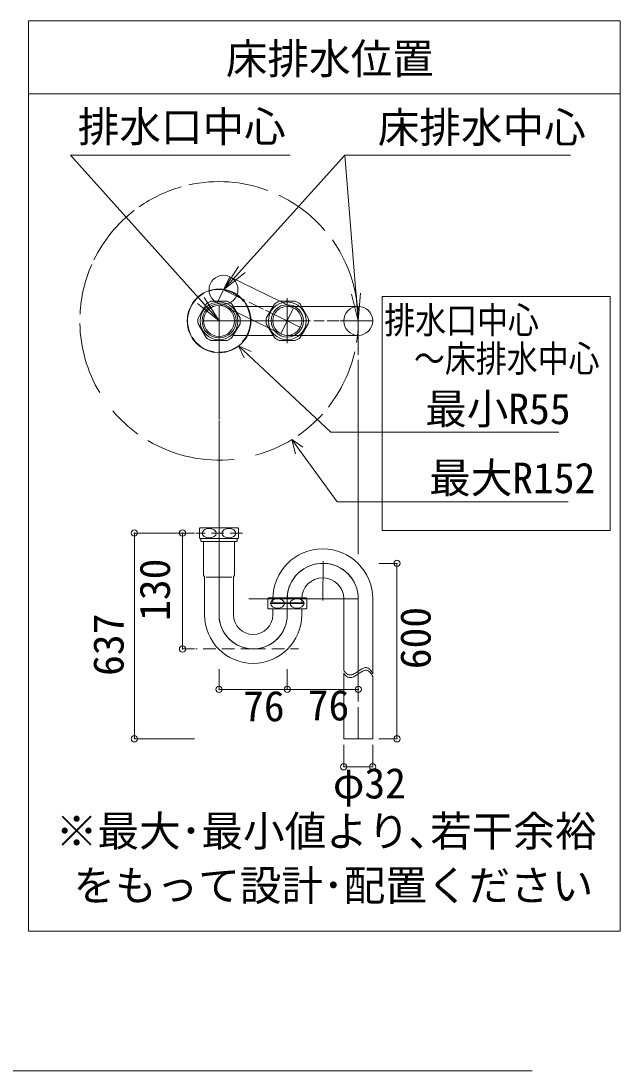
# Model space of a CAD drawing. Units: millimetres at full size, sheet at 1:7; details may follow other scales. Extents: x -1403 to 1462, y -962 to 946.
# Drawn here: x 1059 to 1462, y -962 to -255 of the extents above; entities that cross this region are included whole.
import ezdxf
from ezdxf.enums import TextEntityAlignment as Align

# ---------------------------------------------------------------- set-up
doc = ezdxf.new("R2010")
doc.units = ezdxf.units.MM
doc.header["$LTSCALE"] = 7
doc.header["$PDMODE"] = 32
doc.header["$PDSIZE"] = 4.2
doc.linetypes.add('DASHED1', pattern=[1.8, 1.2, -0.6])
doc.layers.add('F-0', color=7, linetype='Continuous', lineweight=15)
doc.styles.add('ＭＳ ゴシック', font='')
doc.styles.get('ＭＳ ゴシック').set_extended_font_data('MS Gothic')

msp = doc.modelspace()

# ---------------------------------------------------------------- linework, layer by layer
at = {"layer": 'F-0', "lineweight": 18}
for p, q in [((1063.96, -255.349), (1063.96, -867.849)), ((1462.085, -255.349), (1063.96, -255.349)), ((1462.085, -867.849), (1462.085, -255.349)), ((1063.96, -867.849), (1462.085, -867.849))]:
    msp.add_line(p, q, dxfattribs=at)
at = {"layer": 'F-0'}
for p, q in [((1063.96, -304.349), (1462.085, -304.349)), ((1092.174, -345.541), (1239.96, -345.541)), ((1192.138, -457.136), (1092.174, -345.541)), ((1195.143, -436.179), (1276.843, -345.541)), ((1276.843, -345.541), (1428.671, -345.541)), ((1276.843, -345.541), (1316.644, -345.541)), ((1285.851, -457.136), (1276.843, -345.541)), ((1195.143, -436.179), (1205.171, -420.48)), ((1195.143, -436.179), (1207.445, -422.53)), ((1199.415, -427.427), (1190.871, -444.93)), ((1195.143, -436.179), (1209.72, -424.581)), ((1199.415, -427.427), (1242.348, -448.384)), ((1209.426, -443.151), (1195.143, -436.179)), ((1192.138, -457.136), (1179.878, -443.449)), ((1192.138, -457.136), (1182.159, -441.406)), ((1197.558, -443.967), (1186.718, -443.967)), ((1221.814, -449.198), (1212.396, -444.601)), ((1243.496, -443.967), (1232.655, -443.967)), ((1238.076, -472.207), (1238.076, -441.796)), ((1238.076, -469.233), (1238.076, -445.039)), ((1285.851, -457.136), (1281.32, -439.067)), ((1285.851, -457.136), (1284.372, -438.821)), ((1285.851, -457.136), (1287.425, -438.574)), ((1301.871, -440.651), (1301.871, -598.242)), ((1301.871, -440.651), (1455.415, -440.651)), ((1455.415, -440.651), (1455.415, -598.242)), ((1192.138, -457.136), (1177.597, -445.493)), ((1183.444, -445.858), (1178.024, -455.246)), ((1192.138, -446.723), (1192.138, -472.207)), ((1192.138, -446.727), (1192.138, -467.548)), ((1206.253, -455.246), (1200.832, -445.858)), ((1228.492, -447.397), (1201.721, -447.397)), ((1247.088, -461.535), (1223.495, -450.019)), ((1229.381, -445.858), (1223.961, -455.246)), ((1242.348, -448.384), (1233.804, -465.888)), ((1238.076, -447.397), (1285.851, -447.397)), ((1252.19, -455.246), (1246.77, -445.858)), ((1285.851, -466.875), (1285.851, -447.397)), ((1178.024, -459.026), (1183.444, -468.414)), ((1192.138, -457.136), (1181.552, -457.136)), ((1181.726, -457.136), (1215.107, -457.136)), ((1192.138, -457.136), (1253.68, -457.136)), ((1200.832, -468.414), (1206.253, -459.026)), ((1215.107, -457.136), (1253.772, -457.136)), ((1223.961, -459.026), (1229.381, -468.414)), ((1246.77, -468.414), (1252.19, -459.026)), ((1255.94, -457.136), (1262.962, -457.136)), ((1264.979, -457.136), (1272.727, -457.136)), ((1273.534, -457.136), (1295.589, -457.136)), ((1273.534, -457.136), (1295.589, -457.136)), ((1285.851, -457.136), (1285.851, -480.011)), ((1186.718, -470.305), (1197.558, -470.305)), ((1192.138, -467.548), (1192.138, -485.166)), ((1192.138, -523.421), (1192.138, -472.207)), ((1201.721, -466.875), (1228.492, -466.875)), ((1232.655, -470.305), (1243.496, -470.305)), ((1285.851, -466.875), (1238.076, -466.875)), ((1205.151, -473.825), (1209.054, -481.951)), ((1205.151, -473.825), (1213.866, -477.813)), ((1205.151, -473.825), (1267.423, -532.065)), ((1285.851, -483.337), (1285.851, -507.274)), ((1285.851, -484.931), (1285.851, -508.914)), ((1192.138, -495.792), (1192.138, -522.571)), ((1285.851, -508.299), (1285.851, -554.01)), ((1285.851, -512.603), (1285.851, -554.83)), ((1192.138, -532.772), (1192.138, -565.926)), ((1241.234, -536.959), (1243.512, -546.514)), ((1241.234, -536.959), (1248.637, -542.005)), ((1241.234, -536.959), (1271.645, -578.865)), ((1273.753, -532.065), (1267.423, -532.065)), ((1420.802, -532.065), (1273.753, -532.065)), ((1285.851, -554.625), (1285.851, -565.284)), ((1285.851, -559.954), (1285.851, -590.497)), ((1192.138, -570.601), (1192.138, -655.633)), ((1285.851, -571.212), (1285.851, -612.332)), ((1427.214, -578.865), (1271.645, -578.865)), ((1178.969, -596.838), (1178.969, -603.166)), ((1179.416, -596.327), (1204.86, -596.327)), ((1205.307, -603.166), (1205.307, -596.838)), ((1285.851, -598.286), (1285.851, -614.143)), ((1301.871, -598.242), (1455.415, -598.242)), ((1204.847, -603.677), (1179.416, -603.677)), ((1179.416, -603.677), (1179.429, -603.677)), ((1179.416, -603.677), (1179.429, -603.677)), ((1179.888, -603.677), (1179.888, -605.127)), ((1181.726, -605.617), (1181.726, -615.597)), ((1203.898, -605.617), (1192.138, -605.617)), ((1202.551, -615.597), (1202.551, -605.617)), ((1204.388, -605.127), (1203.898, -605.617)), ((1204.388, -605.127), (1204.388, -603.677)), ((1204.847, -603.677), (1204.86, -603.677)), ((1181.726, -615.597), (1181.726, -628.115)), ((1192.138, -654.882), (1192.138, -618.721)), ((1202.551, -628.115), (1202.551, -615.597)), ((1262.289, -618.936), (1261.952, -645.212)), ((1182.317, -629.403), (1181.857, -628.605)), ((1202.419, -628.605), (1201.959, -629.403)), ((1182.399, -629.709), (1182.399, -639.978)), ((1183.435, -629.545), (1192.138, -629.545)), ((1192.138, -629.545), (1200.841, -629.545)), ((1201.877, -654.882), (1201.877, -629.709)), ((1182.399, -639.978), (1182.399, -654.882)), ((1285.863, -644.164), (1212.176, -644.164)), ((1224.907, -644.062), (1224.907, -650.39)), ((1225.354, -643.551), (1250.798, -643.551)), ((1227.204, -647.226), (1227.204, -646.859)), ((1227.204, -646.859), (1238.076, -646.859)), ((1227.724, -647.226), (1227.204, -647.226)), ((1248.947, -647.226), (1227.724, -647.226)), ((1228.337, -644.164), (1228.337, -646.246)), ((1238.076, -654.833), (1238.076, -644.164)), ((1238.076, -646.859), (1248.947, -646.859)), ((1238.088, -654.882), (1238.088, -643.082)), ((1247.814, -646.246), (1247.814, -644.164)), ((1248.947, -647.226), (1248.947, -646.859)), ((1251.244, -650.39), (1251.244, -644.062)), ((1276.112, -644.164), (1276.112, -692.425)), ((1285.851, -644.164), (1285.851, -677.653)), ((1285.851, -644.164), (1285.851, -671.162)), ((1295.589, -694.56), (1295.589, -644.164)), ((1250.785, -650.901), (1225.354, -650.901)), ((1225.354, -650.901), (1225.366, -650.901)), ((1228.337, -651.171), (1228.337, -654.882)), ((1247.814, -654.882), (1247.814, -651.171)), ((1285.851, -677.14), (1285.851, -713.354)), ((1276.112, -694.263), (1276.112, -718.339)), ((1276.112, -718.339), (1276.112, -738.362)), ((1285.851, -717.112), (1285.851, -738.362)), ((-1402.92, -961.889), (1402.848, -961.889))]:
    msp.add_line(p, q, dxfattribs=at)
at = {"layer": 'F-0', "color": 4, "lineweight": 9}
for p, q in [((1135.117, -599.883), (1135.117, -738.362)), ((1135.117, -599.883), (1175.562, -599.883)), ((1167.534, -599.883), (1167.534, -677.851)), ((1167.534, -599.883), (1175.562, -599.883)), ((1311.906, -620.291), (1299.777, -620.291)), ((1311.906, -620.291), (1311.906, -738.362)), ((1167.534, -677.851), (1175.562, -677.851)), ((1192.138, -705.134), (1192.138, -691.4)), ((1238.088, -705.134), (1238.088, -691.4)), ((1285.851, -705.134), (1285.851, -691.4)), ((1192.138, -705.134), (1238.088, -705.134)), ((1238.088, -705.134), (1285.851, -705.134)), ((1135.117, -738.362), (1175.562, -738.362)), ((1311.906, -738.362), (1299.777, -738.362)), ((1276.112, -757.21), (1276.112, -742.333)), ((1295.589, -757.21), (1295.589, -742.333)), ((1276.112, -757.21), (1295.589, -757.21))]:
    msp.add_line(p, q, dxfattribs=at)
at = {"layer": 'F-0', "color": 4, "linetype": 'DASHED1', "lineweight": 9}
for p, q in [((1172.862, -599.883), (1172.772, -599.883)), ((1207.97, -599.883), (1176.56, -599.883)), ((1215.107, -677.851), (1176.565, -677.851)), ((1215.107, -677.851), (1245.673, -677.851))]:
    msp.add_line(p, q, dxfattribs=at)
at = {"layer": 'F-0'}
for points in [[(1242.348, -448.384), (1233.804, -465.888), (1190.871, -444.93)], [(1192.138, -618.55), (1192.138, -568.051), (1192.138, -524.271)], [(1192.138, -605.617), (1180.378, -605.617), (1179.888, -605.127)], [(1276.112, -738.362), (1295.589, -738.362), (1295.589, -696.397)]]:
    msp.add_lwpolyline(points, dxfattribs=at)
for centre, radius in [((1195.143, -436.179), 9.739), ((1192.138, -457.136), 21.438), ((1192.138, -457.136), 12.722), ((1238.076, -457.136), 12.722), ((1192.138, -457.136), 11.433), ((1238.076, -457.136), 10.872), ((1238.076, -457.136), 10.872), ((1285.851, -457.136), 9.739)]:
    msp.add_circle(centre, radius, dxfattribs=at)
at = {"layer": 'F-0', "lineweight": 18}
for centre, radius in [((1192.138, -457.136), 10.412), ((1238.076, -457.136), 9.739)]:
    msp.add_circle(centre, radius, dxfattribs=at)
at = {"layer": 'F-0'}
for centre, radius, start, end in [((1192.138, -457.136), 93.713, 105.78741, 125.02387), ((1192.138, -457.136), 93.713, 69.55176, 102.48458), ((1192.138, -457.136), 93.713, 40.45346, 64.61694), ((1192.138, -457.136), 93.713, 127.52212, 153.93512), ((1192.138, -457.136), 93.713, 351.07633, 35.51055), ((1192.138, -457.136), 93.713, 156.12741, 177.22121), ((1192.138, -457.136), 21.163, 38.01873, 108.88428), ((1192.138, -457.136), 21.163, 119.87082, 203.47911), ((1192.138, -457.136), 14.241, 112.37215, 127.62785), ((1192.138, -457.136), 14.241, 52.37215, 67.62785), ((1238.076, -457.136), 14.241, 112.37215, 127.62785), ((1238.076, -457.136), 14.241, 52.37215, 67.62785), ((1192.138, -457.136), 21.163, 317.38555, 32.77859), ((1192.138, -457.136), 93.713, 181.04134, 211.02681), ((1192.138, -457.136), 14.241, 172.37215, 187.62785), ((1192.138, -457.136), 14.241, 352.37215, 7.62785), ((1238.076, -457.136), 14.241, 172.37215, 187.62785), ((1238.076, -457.136), 14.241, 352.37215, 7.62785), ((1192.138, -457.136), 21.163, 211.12095, 261.30647), ((1192.138, -457.136), 14.241, 232.37215, 247.62785), ((1192.138, -457.136), 14.241, 292.37215, 307.62785), ((1238.076, -457.136), 14.241, 232.37215, 247.62785), ((1238.076, -457.136), 14.241, 292.37215, 307.62785), ((1192.138, -457.136), 21.163, 269.01468, 307.94515), ((1192.138, -457.136), 93.713, 321.76369, 347.20103), ((1192.138, -457.136), 93.713, 220.25424, 234.38576), ((1192.138, -457.136), 93.713, 304.63473, 317.9845), ((1192.138, -457.136), 93.713, 285.1851, 301.59392), ((1192.138, -457.136), 93.713, 239.27946, 276.17448), ((1192.138, -457.136), 93.713, 274.56964, 274.58397), ((1183.104, -600.002), 5.206, 135.09913, 142.57199), ((1201.172, -600.002), 5.206, 37.42801, 44.90087), ((1183.104, -600.002), 5.206, 217.42801, 224.90087), ((1201.172, -600.002), 5.206, 315.09913, 322.57199), ((1261.963, -644.164), 33.626, 0, 180), ((1261.963, -644.164), 23.887, 87.94387, 180), ((1261.963, -644.164), 23.9, 0, 177.40546), ((1261.963, -644.164), 23.887, 0, 87.94387), ((1182.706, -628.115), 0.98, 180, 210), ((1201.571, -628.115), 0.98, 330, 0), ((1181.787, -629.709), 0.613, 0, 30), ((1202.489, -629.709), 0.613, 150, 180), ((1261.963, -644.164), 14.149, 0, 180), ((1229.041, -647.226), 5.206, 135.09913, 142.57199), ((1227.724, -646.246), 0.613, 270, 0), ((1248.427, -646.246), 0.613, 180, 270), ((1247.11, -647.226), 5.206, 37.42801, 44.90087), ((1215.107, -654.882), 32.708, 180, 0), ((1215.107, -654.882), 22.969, 180, 270), ((1215.107, -654.882), 22.981, 181.87086, 0), ((1215.107, -654.882), 13.23, 180, 0), ((1215.107, -654.882), 22.969, 270, 0), ((1229.041, -647.226), 5.206, 217.42801, 224.90087), ((1227.724, -651.171), 0.613, 0, 26.17755), ((1248.427, -651.171), 0.613, 150, 180), ((1247.11, -647.226), 5.206, 315.09913, 322.57199), ((1369.737, -812.657), 146.218, 124.52174, 125.14879), ((1298.615, -709.202), 20.674, 120.34038, 124.6107), ((1292.733, -699.072), 8.96, 111.45266, 120.60102), ((1291.22, -695.14), 4.748, 96.00772, 111.8117), ((1291.22, -696.978), 4.748, 96.00772, 111.8117), ((1291.054, -693.727), 3.325, 73.97913, 95.71073), ((1291.054, -695.564), 3.325, 73.97913, 95.71073), ((1290.818, -694.186), 3.833, 51.5772, 72.48176), ((1290.818, -696.024), 3.833, 51.5772, 72.48176), ((1288.82, -696.443), 6.845, 35.29043, 50.21011), ((1283.555, -687.643), 8.847, 212.72203, 226.60953), ((1283.555, -689.48), 8.847, 212.72203, 226.60953), ((1280.922, -690.541), 4.933, 225.702, 245.03152), ((1280.922, -692.379), 4.933, 225.702, 245.03152), ((1280.441, -691.601), 3.769, 244.86394, 266.31233), ((1280.441, -693.438), 3.769, 244.86394, 266.31233), ((1280.454, -690.909), 4.461, 266.722, 284.24596), ((1280.454, -692.746), 4.461, 266.722, 284.24596), ((1279.758, -688.29), 7.17, 284.48835, 295.96465), ((1279.758, -690.128), 7.17, 284.48835, 295.96465), ((1276.956, -682.56), 13.549, 296.00867, 302.489), ((1276.956, -684.398), 13.549, 296.00867, 302.489), ((1265.956, -665.263), 34.047, 302.46715, 305.15235), ((1265.956, -667.1), 34.047, 302.46715, 305.15235), ((1369.737, -814.494), 146.218, 124.52174, 125.14879), ((1298.615, -711.04), 20.674, 120.34038, 124.6107), ((1292.733, -700.909), 8.96, 111.45266, 120.60102), ((1288.82, -698.28), 6.845, 35.29043, 50.21011), ((1282.641, -700.582), 14.281, 24.94423, 34.52454), ((1282.641, -702.42), 14.281, 24.94423, 34.52454)]:
    msp.add_arc(centre, radius, start, end, dxfattribs=at)
for centre in [(1185.554, -600.002), (1198.722, -600.002), (1231.491, -647.226), (1244.66, -647.226)]:
    msp.add_ellipse(centre, major_axis=(4.694, 0), ratio=0.674074, dxfattribs=at)
at = {"layer": 'F-0', "color": 6}
for p in [(1135.117, -599.883), (1167.534, -599.883), (1311.906, -620.291), (1167.534, -677.851), (1192.138, -705.134), (1238.088, -705.134), (1285.851, -705.134), (1135.117, -738.362), (1311.906, -738.362), (1276.112, -757.21), (1295.589, -757.21)]:
    msp.add_point(p, dxfattribs=at)

# ---------------------------------------------------------------- texts
at = {"layer": 'F-0', "style": 'ＭＳ ゴシック'}
for s, p in [('床排水位置', (1196.724, -297.162)), ('排水口中心', (1097.024, -342.863)), ('床排水中心', (1299.037, -343.392)), ('最小R55', (1330.891, -532.776)), ('最大R152', (1333.565, -579.229)), ('76', (1208.343, -732.739)), ('76', (1251.874, -732.146)), ('φ32', (1268.79, -784.659)), ('※最大･最小値より､若干余裕', (1082.249, -816.903)), ('をもって設計･配置ください', (1094.082, -853.452))]:
    msp.add_text(s, height=20.53, dxfattribs=at).set_placement(p, align=Align.BOTTOM_LEFT)
at = {"layer": 'F-0', "style": 'ＭＳ ゴシック', "width": 0.85}
for s, p in [('排水口中心', (1303.353, -471.028)), ('～床排水中心', (1323.363, -496.919))]:
    msp.add_text(s, height=17.96, dxfattribs=at).set_placement(p, align=Align.BOTTOM_LEFT)
at = {"layer": 'F-0', "style": 'ＭＳ ゴシック'}
for s, p in [('130', (1165.253, -659.011)), ('637', (1134.052, -696.029)), ('600', (1340.777, -691.507))]:
    msp.add_text(s, height=20.53, rotation=90, dxfattribs=at).set_placement(p, align=Align.BOTTOM_LEFT)

doc.saveas('drawing.dxf')
